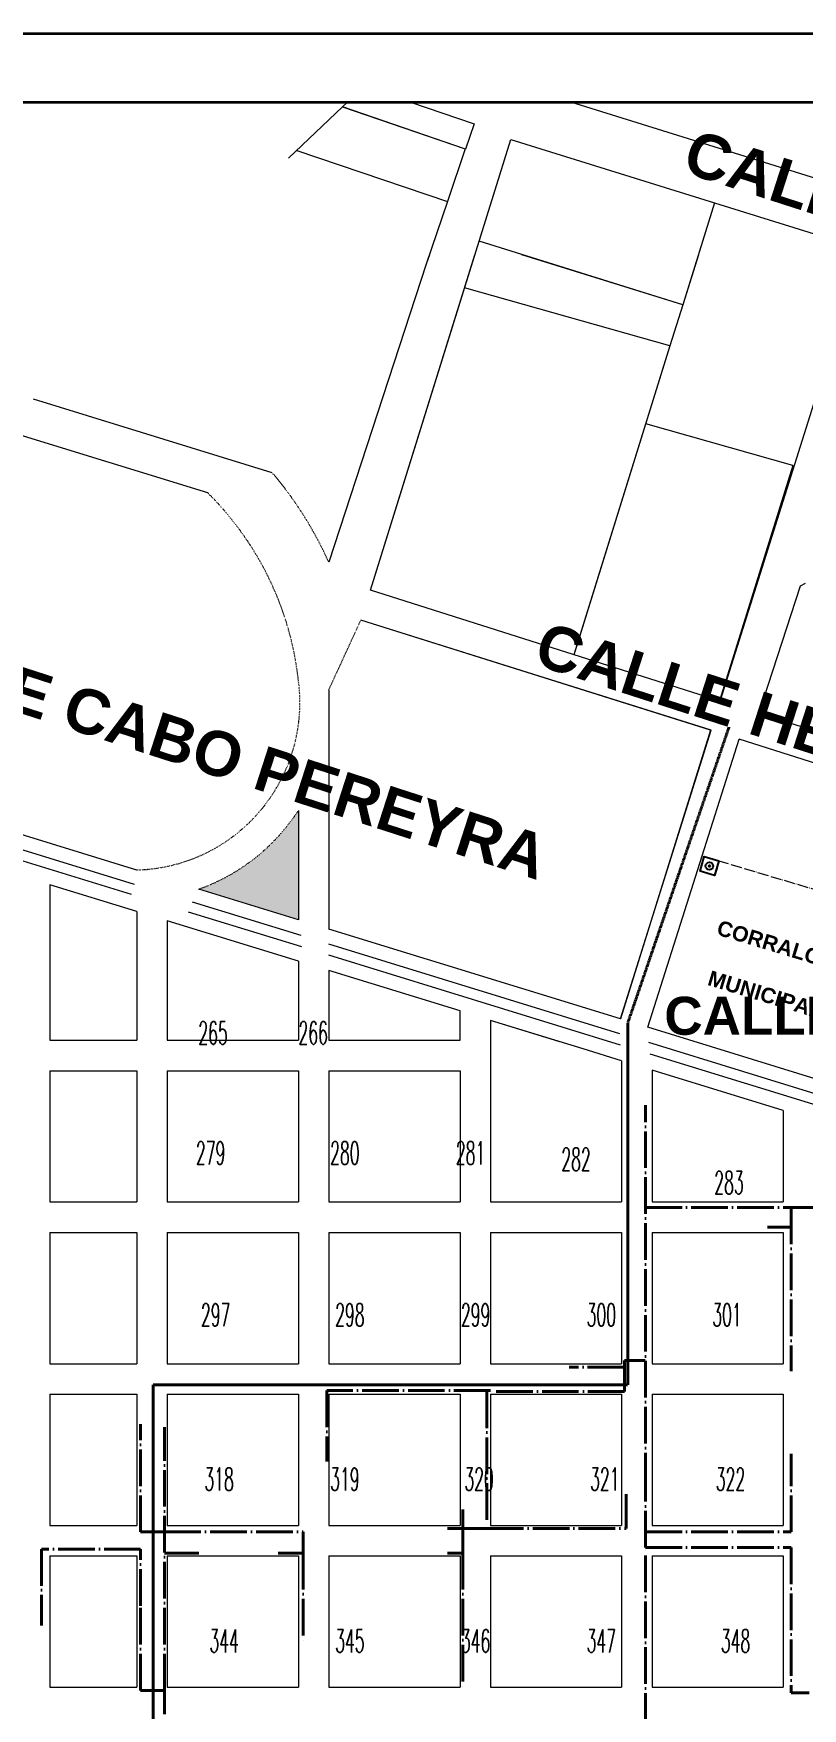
# Model space of a CAD drawing. Header units: millimetres. Extents: x 35648 to 65438, y -2675 to 1559.
# Drawn here: x 62351 to 62855, y 461 to 1559 of the extents above; entities that cross this region are included whole.
import ezdxf

# ---------------------------------------------------------------- set-up
doc = ezdxf.new("R2010")
doc.units = ezdxf.units.MM
doc.header["$MEASUREMENT"] = 0
for name, pattern in [('ACAD_ISO04W100', [30, 24, -3, 0, -3]), ('DOT', [0.25, 0, -0.25]), ('HIDDEN', [0.375, 0.25, -0.125]), ('TRAZOS2', [9.525, 6.35, -3.175])]:
    doc.linetypes.add(name, pattern=pattern)
for name, color, linetype, lineweight in [('Agua', 160, 'Continuous', 35), ('AGUA 2006', 21, 'Continuous', 35), ('ejes', 152, 'ACAD_ISO04W100', 13), ('GAS NUEVO 2016', 140, 'TRAZOS2', 40), ('GAS NUEVO 2017', 181, 'TRAZOS2', 40), ('GAS NUEVO 2018', 130, 'TRAZOS2', 40), ('GAS_NUEVO 2015', 234, 'TRAZOS2', 40), ('Manzanas', 7, 'Continuous', 13)]:
    doc.layers.add(name, color=color, linetype=linetype, lineweight=lineweight)
doc.layers.add('GAS_3', color=21, linetype='TRAZOS2', lineweight=40, true_color=0xffab57)
doc.layers.add('GAS_NUEVO 2014', color=215, linetype='TRAZOS2', lineweight=40, true_color=0xba36b5)
doc.layers.add('NOMBRES DE CALLES', color=7, linetype='Continuous')
doc.layers.add('Numeros de Manzanas', color=7, linetype='Continuous')
doc.styles.add('ROMANS', font='romans', dxfattribs={"width": 0.5, "height": 50})
doc.styles.add('SANSSERIFBOLD', font='sasb____.pfb', dxfattribs={"height": 130})

msp = doc.modelspace()

# ---------------------------------------------------------------- hatches: boundary and pattern name
at = {"layer": 'AGUA 2006'}
msp.add_hatch(color=94, dxfattribs=at).paths.add_polyline_path([(62524.7, 1049.9, -0.164574), (62459.4, 998.3), (62524.7, 978.2)])

# ---------------------------------------------------------------- linework, layer by layer
at = {"color": 7, "lineweight": 15}
for p, q in [((62853.8, 1196.9), (62826.6, 1113.5)), ((62857, 1198.5), (62853.8, 1196.9))]:
    msp.add_line(p, q, dxfattribs=at)
msp.add_line((62799.1, 1012), (62797.7, 1007.2))
msp.add_lwpolyline([(62800.5, 1016.8), (62797.7, 1007.2), (62788.1, 1010), (62790.9, 1019.6)], close=True)
msp.add_circle((62794.3, 1013.4), 2.5)
at = {"layer": 'Agua'}
msp.add_circle((62794.3, 1013.4), 0.305, dxfattribs=at)
at = {"layer": 'AGUA 2006', "color": 94}
msp.add_line((59646.9, 1514.1), (65407.6, 1514.1), dxfattribs=at)
msp.add_lwpolyline([(59614.9, 1559.1), (65438.2, 1559.1), (65438.2, -2675.2), (59614.9, -2675.2)], close=True, dxfattribs=at)
at = {"layer": 'ejes', "ltscale": 0.3}
msp.add_line((62790.9, 1019.6), (62923.6, 980.2), dxfattribs=at)
at = {"layer": 'GAS NUEVO 2016', "linetype": 'ACAD_ISO04W100', "lineweight": 40}
for p, q in [((62752.3, 604.8), (62752.3, 856.7)), ((62752.3, 789.5), (62891.6, 789.5)), ((62847.9, 789.5), (62847.9, 682.4)), ((62847.9, 776.6), (62832.3, 776.6)), ((62738.4, 684.9), (62702.2, 684.9)), ((62752.1, 689.3), (62738.6, 689.3)), ((62738.6, 689.3), (62738.6, 669)), ((62738.6, 669), (62648.3, 669)), ((62648.3, 669), (62648.3, 579.2)), ((62436.8, 473.1), (62436.8, 645.7)), ((62739.6, 579.2), (62739.6, 601.6)), ((62436.8, 576.9), (62527.9, 576.9)), ((62527.9, 576.9), (62527.9, 563.1)), ((62648.3, 579.2), (62739.6, 579.2)), ((62421.2, 565.7), (62356.3, 565.7)), ((62356.3, 565.7), (62356.3, 515.6)), ((62421.2, 528.5), (62421.2, 565.7)), ((62436.8, 563.1), (62459.4, 563.1)), ((62527.9, 563.1), (62511.5, 563.1)), ((62527.9, 563.1), (62527.9, 504.5))]:
    msp.add_line(p, q, dxfattribs=at)
at = {"layer": 'GAS NUEVO 2017', "linetype": 'ACAD_ISO04W100', "lineweight": 40}
for p, q in [((62650.7, 669.6), (62543.4, 669.6)), ((62543.4, 669.6), (62543.4, 623.2)), ((62632.5, 579.2), (62632.5, 591.6)), ((62632.5, 579.2), (62622.4, 579.2)), ((62648.3, 579.2), (62632.5, 579.2)), ((62632.5, 579.2), (62632.5, 563.1)), ((62632.5, 563.1), (62622.4, 563.1)), ((62632.5, 563.1), (62632.5, 472.9))]:
    msp.add_line(p, q, dxfattribs=at)
at = {"layer": 'GAS NUEVO 2018', "linetype": 'ACAD_ISO04W100', "lineweight": 40}
for p, q in [((62421.2, 576.9), (62421.2, 647.5)), ((62436.8, 576.9), (62421.2, 576.9))]:
    msp.add_line(p, q, dxfattribs=at)
at = {"layer": 'GAS_3', "color": 31, "linetype": 'HIDDEN', "lineweight": 40, "true_color": 0xffb366}
for p, q in [((62740.7, 910.5), (62807.1, 1104.4)), ((62740.7, 673.4), (62740.7, 910.5)), ((62429.4, 673.4), (62740.7, 673.4))]:
    msp.add_line(p, q, dxfattribs=at)
at = {"layer": 'GAS_3', "color": 31, "linetype": 'ByBlock', "lineweight": 40, "true_color": 0xffb366}
msp.add_line((62429.4, 157.2), (62429.4, 673.4), dxfattribs=at)
at = {"layer": 'GAS_NUEVO 2014', "color": 203, "linetype": 'ACAD_ISO04W100', "lineweight": 40, "true_color": 0xa941be}
for p, q in [((62847.9, 576.9), (62847.9, 628.1)), ((62752.3, 566.7), (62752.3, 604.8)), ((62752.3, 576.9), (62847.9, 576.9)), ((62752.3, 447.2), (62752.3, 566.7)), ((62752.3, 566.7), (62847.9, 566.7)), ((62847.9, 566.7), (62847.9, 471.5)), ((62847.9, 471.5), (62859.6, 471.5))]:
    msp.add_line(p, q, dxfattribs=at)
at = {"layer": 'GAS_NUEVO 2015', "linetype": 'ACAD_ISO04W100', "lineweight": 40}
for p, q in [((62421.2, 473.1), (62421.2, 528.5)), ((62436.8, 473.1), (62421.2, 473.1)), ((62436.8, 457.4), (62436.8, 473.1))]:
    msp.add_line(p, q, dxfattribs=at)
at = {"layer": 'Manzanas', "color": 7}
for p, q in [((62553.7, 1511.1), (62518.3, 1477.4)), ((62557, 1514.1), (62553.7, 1511.1)), ((62553.7, 1511.1), (62634, 1483.5)), ((62634.2, 1483.4), (62553.7, 1511.1)), ((62598.3, 1514.1), (62639.9, 1500)), ((62867.5, 1463), (62703.3, 1514.1)), ((62639.9, 1500), (62634.2, 1483.4)), ((62523.6, 1482.5), (62622.5, 1448.9)), ((62571.9, 1194.2), (62664.1, 1489.7)), ((62634, 1483.5), (62622.5, 1448.9)), ((62622.5, 1448.9), (62608.5, 1408)), ((62797.7, 1448.1), (62776.9, 1381.2)), ((62776.9, 1381.2), (62643.2, 1422.9)), ((62801.4, 1121.5), (62894.6, 1417.9)), ((62608.5, 1408), (62544.7, 1212.5)), ((62608.5, 1408), (62544.7, 1212.5)), ((62571.9, 1194.2), (62640.5, 1414.1)), ((62610.6, 1414.1), (62608.5, 1408)), ((62776.9, 1381.2), (62671.3, 1414.1)), ((62787.1, 1414.1), (62776.9, 1381.2)), ((62768.4, 1354.4), (62633.7, 1392.4)), ((62768.4, 1354.4), (62633.7, 1392.4)), ((62776.9, 1381.2), (62768.4, 1354.4)), ((62776.9, 1381.2), (62768.4, 1354.4)), ((62768.4, 1354.4), (62705.9, 1153.9)), ((62768.4, 1354.4), (62705.9, 1153.9)), ((62849, 1275.9), (62752.5, 1303.2)), ((62849, 1275.9), (62752.5, 1303.2)), ((62849, 1275.9), (62752.5, 1303.2)), ((62849, 1275.9), (62800.9, 1121.6)), ((62794.9, 1102.5), (62565.7, 1174.6)), ((62795.4, 1102.4), (62565.7, 1174.6)), ((62735.9, 913.3), (62795.4, 1102.4))]:
    msp.add_line(p, q, dxfattribs=at)
at = {"layer": 'Manzanas'}
for p, q in [((62664.1, 1489.7), (62894.6, 1417.9)), ((62797.7, 1448.1), (62776.9, 1381.2)), ((62776.9, 1381.2), (62643.2, 1422.9)), ((62776.9, 1381.2), (62671.3, 1414.1)), ((62787.1, 1414.1), (62776.9, 1381.2)), ((62768.4, 1354.4), (62633.7, 1392.4)), ((62768.4, 1354.4), (62633.7, 1392.4)), ((62776.9, 1381.2), (62768.4, 1354.4)), ((62776.9, 1381.2), (62768.4, 1354.4)), ((62768.4, 1354.4), (62705.3, 1151.9)), ((62507.6, 1271.2), (62350.9, 1319.4)), ((62465.3, 1258.1), (62335.8, 1297.9)), ((62801.4, 1121.5), (62571.9, 1194.2)), ((62794.9, 1102.5), (62565.7, 1174.6)), ((62418.7, 1010.8), (62016.3, 1134.6)), ((62544.7, 1129), (62544.7, 972.1)), ((62544.7, 1129), (62544.7, 972.1)), ((62544.7, 1129), (62544.7, 972.1)), ((62544.7, 1129), (62544.7, 972.1)), ((63023.9, 1051), (62826.6, 1113.5)), ((62794.9, 1102.5), (62735.9, 913.3)), ((62753.9, 907.7), (62813.7, 1096.6)), ((63017.7, 1032), (62813.7, 1096.6)), ((62524.7, 1049.9), (62524.7, 978.2)), ((62524.7, 1049.9), (62524.7, 978.2)), ((62524.7, 1049.9), (62524.7, 978.2)), ((62524.7, 1049.9), (62524.7, 978.2)), ((62417.2, 1001.4), (62335.7, 1026.5)), ((62415.2, 994.8), (62335.7, 1019.2)), ((62361.7, 1001.1), (62361.7, 899.2)), ((62418.7, 983.6), (62361.7, 1001.1)), ((62526.6, 967.8), (62455.2, 989.7)), ((62524.7, 978.2), (62459.4, 998.3)), ((62524.7, 978.2), (62459.4, 998.3)), ((62418.7, 983.6), (62418.7, 899.2)), ((62438.7, 977.5), (62438.7, 899.2)), ((62524.7, 951), (62438.7, 977.5)), ((62526.9, 960.4), (62452.7, 983.2)), ((62735.9, 913.3), (62544.7, 972.1)), ((62735.9, 913.3), (62544.7, 972.1)), ((62735.6, 903.5), (62544.7, 962.2)), ((62524.7, 951), (62524.7, 899.2)), ((62524.7, 951), (62524.7, 899.2)), ((62735.9, 896.1), (62544.7, 954.9)), ((62735.9, 896.1), (62544.7, 954.9)), ((62544.7, 944.9), (62544.7, 899.2)), ((62630.7, 918.4), (62544.7, 944.9)), ((62544.7, 944.9), (62544.7, 899.2)), ((62630.7, 918.4), (62544.7, 944.9)), ((62630.7, 899.2), (62630.7, 918.4)), ((62630.7, 899.2), (62630.7, 918.4)), ((62650.7, 912.2), (62650.7, 793.2)), ((62711.4, 893.6), (62650.7, 912.2)), ((62650.7, 912.2), (62650.7, 793.2)), ((62696.2, 898.2), (62650.7, 912.2)), ((62956.8, 845.3), (62753.9, 907.7)), ((62956.8, 845.3), (62753.9, 907.7)), ((62361.7, 899.2), (62418.7, 899.2)), ((62438.7, 899.2), (62524.7, 899.2)), ((62544.7, 899.2), (62630.7, 899.2)), ((62544.7, 899.2), (62630.7, 899.2)), ((62736.7, 885.8), (62711.4, 893.6)), ((62736.7, 885.8), (62711.4, 893.6)), ((62953.1, 836.6), (62754.5, 897.7)), ((62951.5, 829.8), (62755.4, 890.1)), ((62361.7, 879.2), (62418.7, 879.2)), ((62361.7, 879.2), (62361.7, 793.2)), ((62418.7, 879.2), (62418.7, 793.2)), ((62438.7, 879.2), (62438.7, 793.2)), ((62438.7, 879.2), (62524.7, 879.2)), ((62524.7, 879.2), (62524.7, 793.2)), ((62544.7, 879.2), (62544.7, 793.2)), ((62544.7, 879.2), (62630.7, 879.2)), ((62544.7, 879.2), (62544.7, 793.2)), ((62544.7, 879.2), (62630.7, 879.2)), ((62630.7, 879.2), (62630.7, 793.2)), ((62630.7, 879.2), (62630.7, 793.2)), ((62736.7, 885.8), (62736.7, 793.2)), ((62756.7, 879.6), (62756.7, 793.2)), ((62842.7, 853.2), (62756.7, 879.6)), ((62842.7, 853.2), (62756.7, 879.6)), ((62842.7, 853.2), (62842.7, 793.2)), ((62361.7, 793.2), (62418.7, 793.2)), ((62438.7, 793.2), (62524.7, 793.2)), ((62544.7, 793.2), (62630.7, 793.2)), ((62650.7, 793.2), (62736.7, 793.2)), ((62756.7, 793.2), (62842.7, 793.2)), ((62361.7, 773.2), (62361.7, 687.2)), ((62361.7, 773.2), (62418.7, 773.2)), ((62418.7, 773.2), (62418.7, 687.2)), ((62438.7, 773.2), (62438.7, 687.2)), ((62438.7, 773.2), (62524.7, 773.2)), ((62524.7, 773.2), (62524.7, 687.2)), ((62544.7, 773.2), (62544.7, 687.2)), ((62544.7, 773.2), (62630.7, 773.2)), ((62630.7, 773.2), (62630.7, 687.2)), ((62650.7, 773.2), (62650.7, 687.2)), ((62650.7, 773.2), (62736.7, 773.2)), ((62736.7, 773.2), (62736.7, 687.2)), ((62756.7, 773.2), (62756.7, 687.2)), ((62756.7, 773.2), (62842.7, 773.2)), ((62842.7, 773.2), (62842.7, 687.2)), ((62361.7, 687.2), (62418.7, 687.2)), ((62438.7, 687.2), (62524.7, 687.2)), ((62544.7, 687.2), (62630.7, 687.2)), ((62650.7, 687.2), (62736.7, 687.2)), ((62756.7, 687.2), (62842.7, 687.2)), ((62361.7, 667.2), (62418.7, 667.2)), ((62361.7, 667.2), (62361.7, 581.2)), ((62418.7, 667.2), (62418.7, 581.2)), ((62438.7, 667.2), (62438.7, 581.2)), ((62438.7, 667.2), (62524.7, 667.2)), ((62524.7, 667.2), (62524.7, 581.2)), ((62544.7, 667.2), (62544.7, 581.2)), ((62544.7, 667.2), (62630.7, 667.2)), ((62630.7, 667.2), (62630.7, 581.2)), ((62650.7, 667.2), (62650.7, 581.2)), ((62650.7, 667.2), (62736.7, 667.2)), ((62736.7, 667.2), (62736.7, 581.2)), ((62756.7, 667.2), (62756.7, 581.2)), ((62756.7, 667.2), (62842.7, 667.2)), ((62842.7, 667.2), (62842.7, 581.2)), ((62361.7, 581.2), (62418.7, 581.2)), ((62438.7, 581.2), (62524.7, 581.2)), ((62544.7, 581.2), (62630.7, 581.2)), ((62650.7, 581.2), (62736.7, 581.2)), ((62756.7, 581.2), (62842.7, 581.2)), ((62361.7, 561.2), (62361.7, 475.2)), ((62361.7, 561.2), (62418.7, 561.2)), ((62418.7, 561.2), (62418.7, 475.2)), ((62438.7, 561.2), (62438.7, 475.2)), ((62438.7, 561.2), (62524.7, 561.2)), ((62524.7, 561.2), (62524.7, 475.2)), ((62544.7, 561.2), (62544.7, 475.2)), ((62544.7, 561.2), (62630.7, 561.2)), ((62630.7, 561.2), (62630.7, 475.2)), ((62650.7, 561.2), (62650.7, 475.2)), ((62650.7, 561.2), (62736.7, 561.2)), ((62736.7, 561.2), (62736.7, 475.2)), ((62756.7, 561.2), (62756.7, 475.2)), ((62756.7, 561.2), (62842.7, 561.2)), ((62842.7, 561.2), (62842.7, 475.2)), ((62361.7, 475.2), (62418.7, 475.2)), ((62438.7, 475.2), (62524.7, 475.2)), ((62544.7, 475.2), (62630.7, 475.2)), ((62650.7, 475.2), (62736.7, 475.2)), ((62756.7, 475.2), (62842.7, 475.2))]:
    msp.add_line(p, q, dxfattribs=at)
at = {"layer": 'Manzanas', "linetype": 'DOT'}
msp.add_line((62544.7, 1129), (62565.7, 1174.6), dxfattribs=at)
msp.add_line((62544.7, 1129), (62565.7, 1174.6), dxfattribs=at)
for centre, radius, start, end in [((62322, 1112.9), 243.9, 24.0994, 40.4546), ((62322, 1112.9), 243.9, 24.0994, 40.4546), ((62322, 1112.9), 203.9, 6.2572, 45.3781), ((62415.9, 1120.6), 109.8, 271.4899, 7.6109), ((62415.9, 1120.6), 129.8, 289.5987, 326.9812), ((62415.9, 1120.6), 129.8, 289.5987, 326.9812)]:
    msp.add_arc(centre, radius, start, end, dxfattribs=at)

# ---------------------------------------------------------------- texts
at = {"insert": (62801.2, 978.2), "char_height": 10, "width": 260.617, "attachment_point": 1, "rotation": 343.2221}
msp.add_mtext('{\\fArial|b1|i0|c0|p34;CORRALON \\P\\P MUNICIPAL}', dxfattribs=at)
at = {"layer": 'NOMBRES DE CALLES', "linetype": 'Continuous', "style": 'SANSSERIFBOLD'}
for s, p in [('CALLE DR. JOSE M. DIAZ VELEZ', (62775.3, 1468.8)), ('CALLE CABO PEREYRA', (62227.3, 1150.7)), ('CALLE HEDDA B.  BACHINI', (62677.8, 1146.1))]:
    msp.add_text(s, height=29.305, rotation=342.1167, dxfattribs=at).set_placement(p)
msp.add_text('CALLE N 26.', height=24.909, dxfattribs=at).set_placement((62764.7, 902.8))
at = {"layer": 'Numeros de Manzanas', "lineweight": 40, "style": 'ROMANS', "width": 0.5}
for s, p in [('   265        266', (62442.3, 896.5)), ('   279            280           281   ', (62440.7, 817.8)), ('                                              282      ', (62440, 813.7)), ('                                             283', (62545.9, 798.4)), ('   297            298           299           300           301            302        ', (62444, 711.7)), ('    318           319            320           321           322           323            324            325', (62440.7, 604)), ('    344           345           346           347            348           349           350             351', (62444, 498))]:
    msp.add_text(s, height=15, dxfattribs=at).set_placement(p)

doc.saveas('drawing.dxf')
